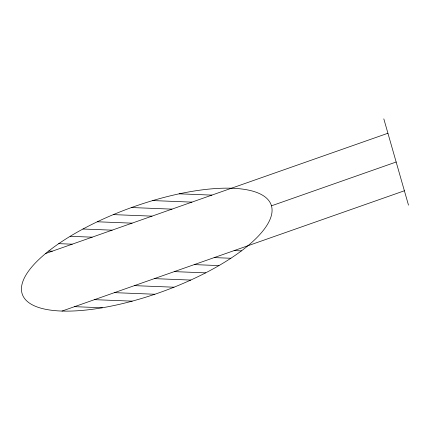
<?xml version="1.0" encoding="UTF-8"?>
<svg xmlns="http://www.w3.org/2000/svg" width="430" height="430" viewBox="0 0 430 430"><rect width="100%" height="100%" fill="white"/><g stroke="black" fill="none" stroke-linecap="round" stroke-linejoin="round"><path stroke-width="0.64" d="M45.585 253.539L387.93 133.252M271.459 205.825A132.203 44.779 -19.8 0 0 73.724 234.189A132.203 44.779 -19.8 0 0 95.1 308.907A132.203 44.779 -19.8 0 0 271.459 205.825L396.159 162.013M62.044 311.057L404.388 190.775M179.186 193.822L211.872 195.112M152.731 200.573L191.92 202.127M131.516 207.534L171.968 209.136M113.31 214.613L152.016 216.145M97.271 221.778L132.064 223.154M82.963 229.013L112.112 230.163M70.16 236.306L92.16 237.177M58.743 243.654L72.208 244.186M234.146 250.588L241.413 250.873M48.66 251.055L52.256 251.195M214.194 257.597L230.856 258.258M194.242 264.606L218.956 265.584M174.29 271.62L205.637 272.856M154.338 278.629L190.743 280.07M134.391 285.638L173.994 287.208M114.439 292.647L154.848 294.249M94.487 299.662L132.16 301.15M74.535 306.671L102.335 307.767M383.813 118.873L408.5 205.153"/></g></svg>
